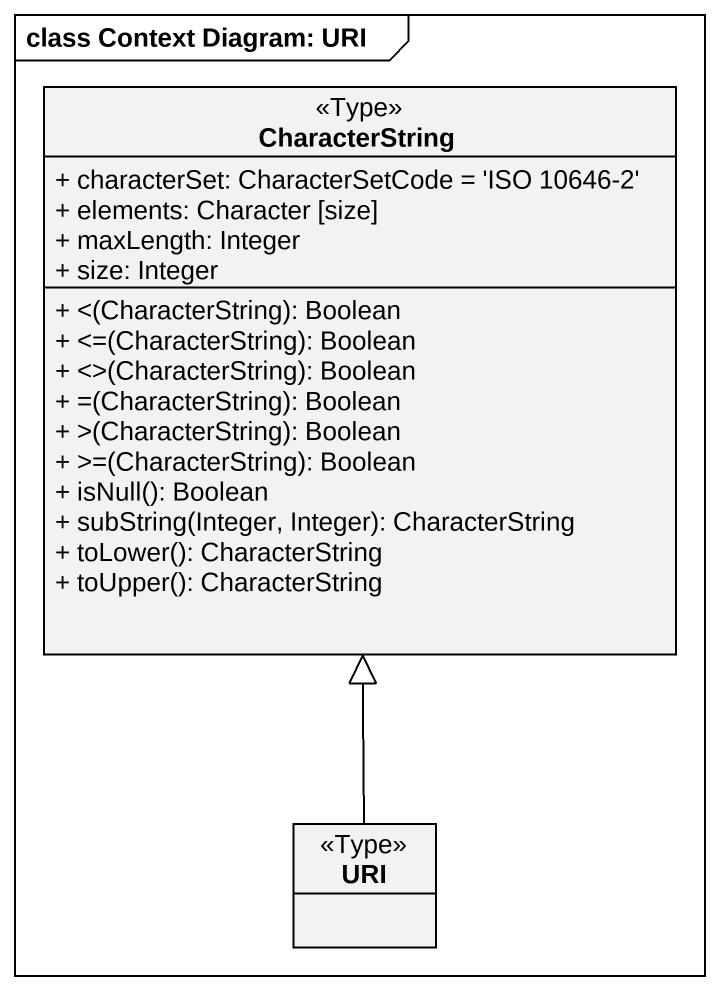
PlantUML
@startuml
mainframe class Context Diagram: URI
hide circle
hide empty members
skinparam classAttributeIconSize 0
class CharacterString <<Type>> {
  + characterSet: CharacterSetCode = 'ISO 10646-2'
  + elements: Character [size]
  + maxLength: Integer
  + size: Integer
  + <(CharacterString): Boolean
  + <=(CharacterString): Boolean
  + <>(CharacterString): Boolean
  + =(CharacterString): Boolean
  + >(CharacterString): Boolean
  + >=(CharacterString): Boolean
  + isNull(): Boolean
  + subString(Integer, Integer): CharacterString
  + toLower(): CharacterString
  + toUpper(): CharacterString
}
class URI <<Type>>
URI -up-|> CharacterString
@enduml
